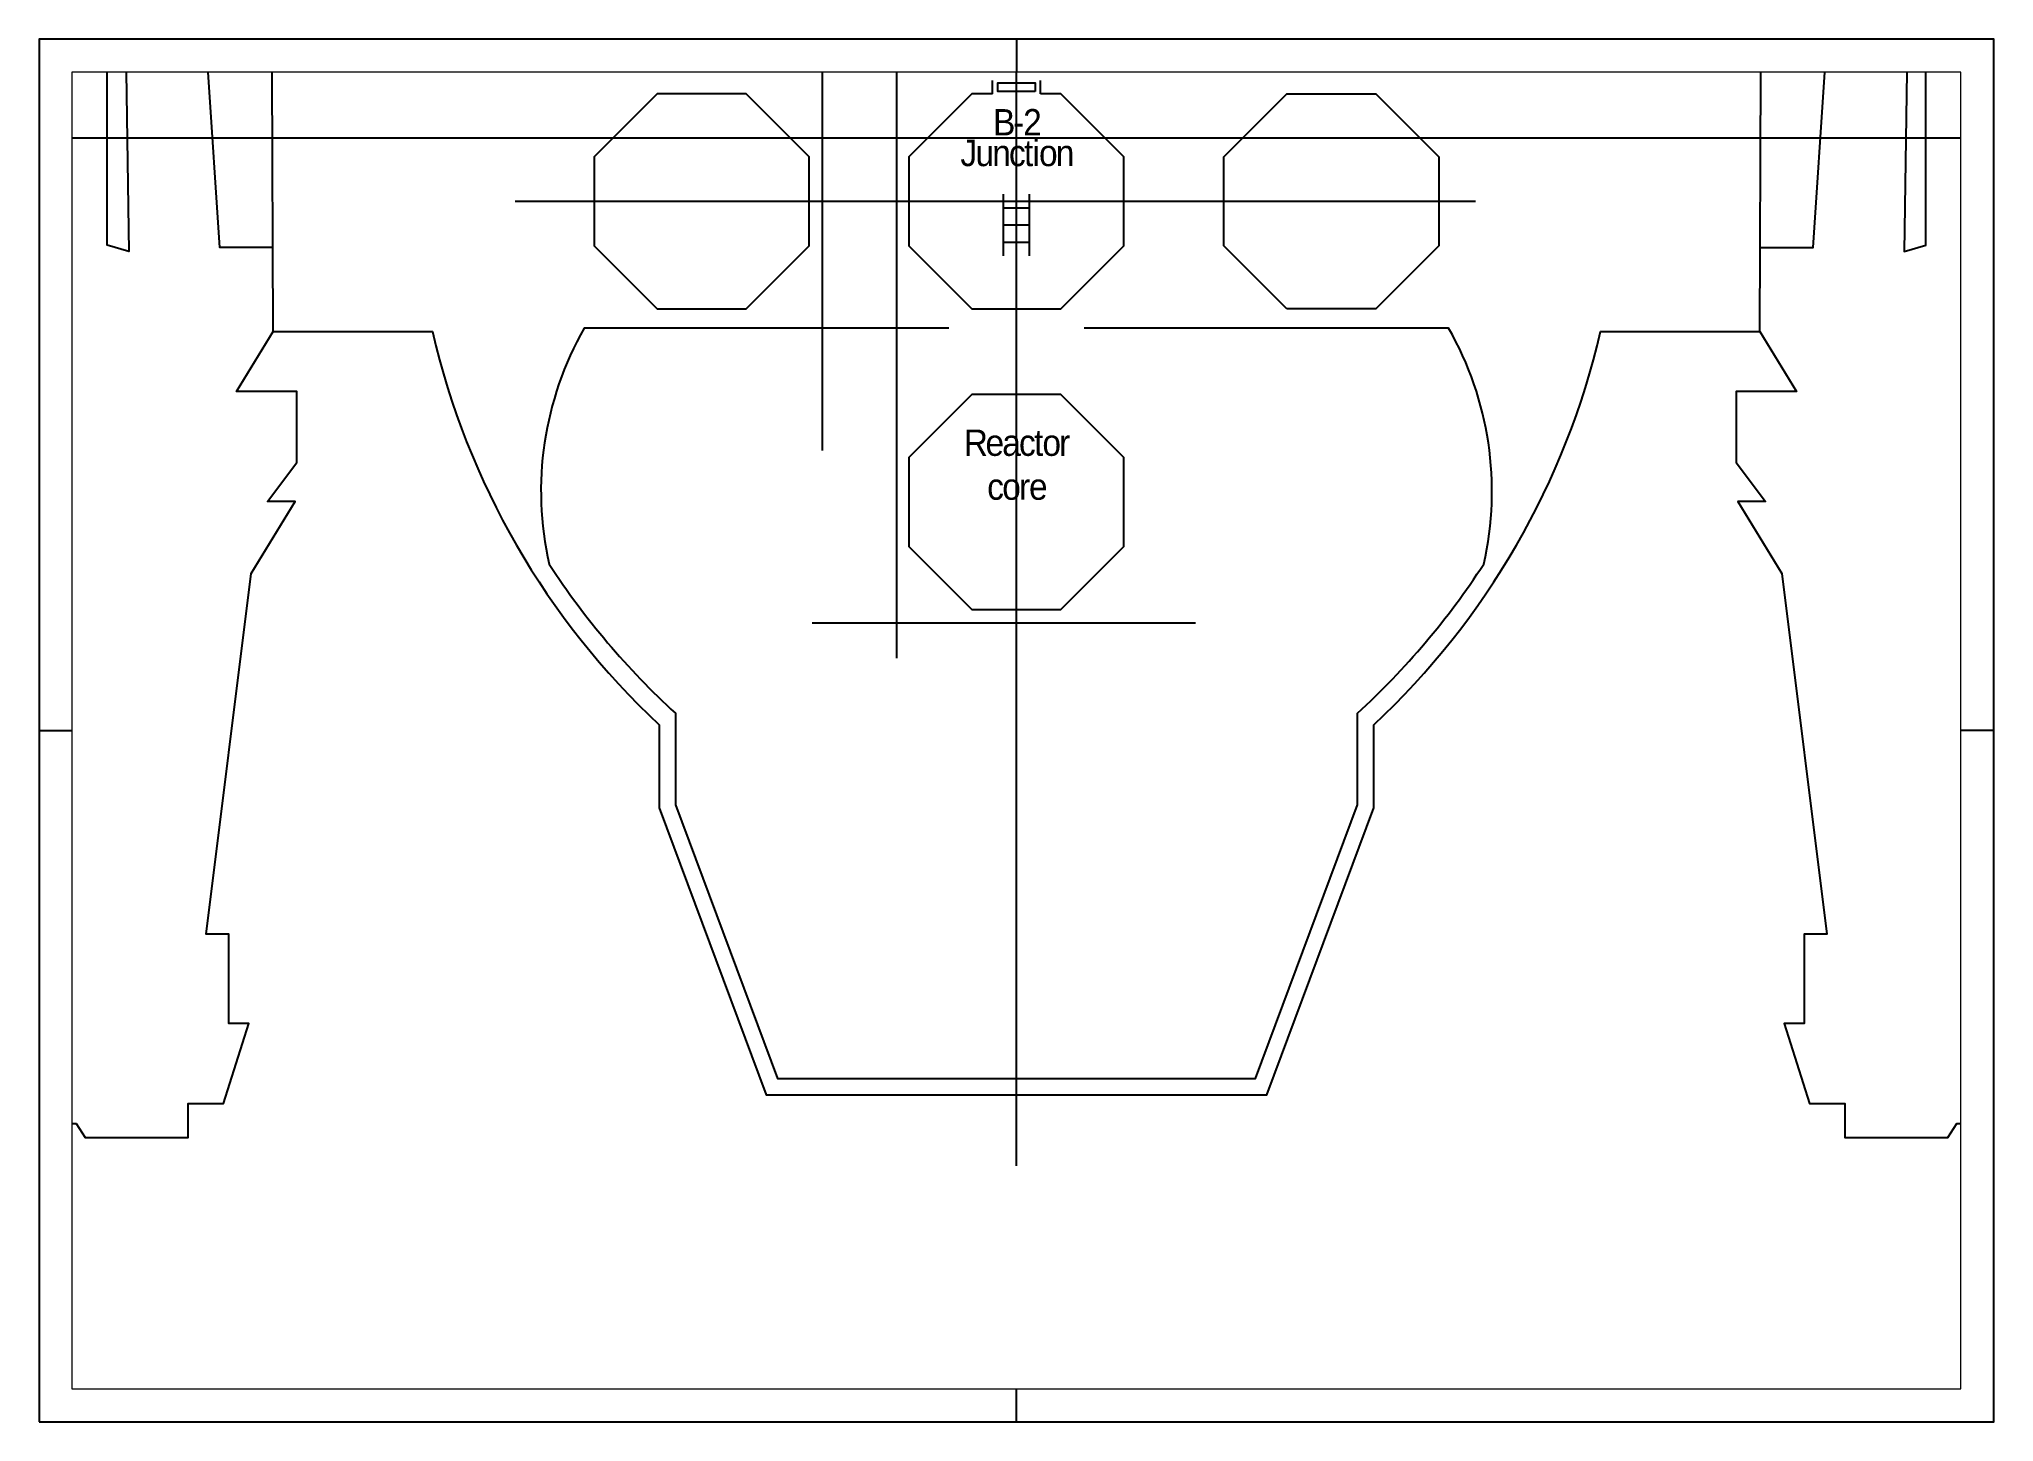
# Paper-space layout 'B2' of a CAD drawing. Header units: millimetres. Extents: x -161 to 136, y -306 to -96.
# The model-space entities are those that its viewports show. They can reach past a viewport. Long polylines and large blocks are cut down to what shows.
import ezdxf

# ---------------------------------------------------------------- set-up
doc = ezdxf.new("R2010")
doc.units = ezdxf.units.MM
doc.header["$MEASUREMENT"] = 0
doc.layers.add('axes', color=140, linetype='Continuous', plot=False)
for name, color, linetype in [('Deck A', 3, 'Continuous'), ('hatch', 254, 'Continuous'), ('icons', 3, 'Continuous'), ('Text', 255, 'Continuous')]:
    doc.layers.add(name, color=color, linetype=linetype)
doc.styles.get("Standard").update_dxf_attribs({"font": 'arial.ttf'})

# ---------------------------------------------------------------- blocks, each defined once
blk = doc.blocks.new('ladder')
at = {"layer": 'icons'}
for p, q in [((-493, -510), (-493, 1825)), ((493, -510), (493, 1825)), ((-493, 1314), (493, 1314)), ((-493, 657), (493, 657)), ((-493, 0), (493, 0))]:
    blk.add_line(p, q, dxfattribs=at)

msp = doc.modelspace()

# ---------------------------------------------------------------- linework, layer by layer
at = {"layer": 'axes'}
msp.add_line((182094, 188234), (182094, 334299), dxfattribs=at)
at = {"layer": 'Deck A'}
for p, q in [((177555, 207513), (177555, 272778)), ((174714, 250081), (174714, 215387)), ((181178, 228933), (181178, 229435)), ((183010, 228933), (183010, 229435)), ((199534, 224850), (163049, 224850)), ((174336, 208853), (188899, 208853))]:
    msp.add_line(p, q, dxfattribs=at)
for points in [[(153861, 219904), (153680, 265632), (154673, 268376)], [(210327, 219904), (210508, 265632), (209515, 268376)], [(181178, 228933), (180403, 228933), (178011, 226541), (178011, 223158), (180403, 220767), (183785, 220767), (186177, 223158), (186177, 226541), (183785, 228933), (183010, 228933)]]:
    msp.add_lwpolyline(points, dxfattribs=at)
for points in [[(153849, 223101), (151834, 223101), (151265, 231675), (148217, 233409), (148382, 222942), (147553, 223193), (147553, 230377), (146923, 231946), (146923, 232992, 0.1545), (144151, 234249)], [(210339, 223101), (212354, 223101), (212923, 231675), (215971, 233409), (215806, 222942), (216635, 223193), (216635, 230377), (217265, 231946), (217265, 232992, -0.1545), (220037, 234249)], [(144151, 189845), (146375, 189845), (146717, 189312), (150627, 189312), (150627, 190597), (151969, 190597), (152931, 193634), (152177, 193634), (152177, 197034), (151310, 197034), (153022, 210721), (154700, 213461), (153642, 213461), (154760, 214937), (154760, 217630), (152464, 217630), (153861, 219904), (159909, 219904, 0.149209), (168525, 204973), (168525, 201830), (172590, 190932), (182094, 190932), (191598, 190932), (195663, 201830), (195663, 204973, 0.149209), (204279, 219904), (210327, 219904), (211724, 217630), (209428, 217630), (209428, 214937), (210546, 213461), (209488, 213461), (211166, 210721), (212879, 197034), (212011, 197034), (212011, 193634), (211257, 193634), (212219, 190597), (213561, 190597), (213561, 189312), (217471, 189312), (217813, 189845), (220037, 189845)], [(179523, 220036), (165678, 220036, 0.188269), (164345, 211081, 0.063118), (169142, 205413), (169142, 201935), (173015, 191548), (182094, 191548), (191173, 191548), (195046, 201935), (195046, 205413, 0.063118), (199843, 211081, 0.188269), (198510, 220036), (184665, 220036)]]:
    msp.add_lwpolyline(points, format="xyb", dxfattribs=at)
for points in [[(171831, 220767), (174223, 223158), (174223, 226541), (171831, 228933), (168448, 228933), (166056, 226541), (166056, 223158), (168448, 220767)], [(182804, 229018), (181384, 229018), (181384, 229350), (182804, 229350)], [(192357, 220767), (189965, 223158), (189965, 226541), (192357, 228933), (195740, 228933), (198132, 226541), (198132, 223158), (195740, 220767)], [(183785, 209352), (186177, 211744), (186177, 215127), (183785, 217519), (180403, 217519), (178011, 215127), (178011, 211744), (180403, 209352)]]:
    msp.add_lwpolyline(points, close=True, dxfattribs=at)

# ---------------------------------------------------------------- block references
at = {"layer": 'hatch'}
msp.add_blockref('ladder', (182094, 223297), dxfattribs=at)

# ---------------------------------------------------------------- texts
at = {"layer": 'Text', "char_height": 1000, "attachment_point": 2}
for s, insert in [('\\pxsm0.7;{\\fOCR-A|b0|i0|c0|p50;\\W0.95;\\T0.9;B-2\\PJunction}', (182094, 228355)), ('{\\fOCR-A|b0|i0|c0|p50;\\W0.95;\\T0.9;Reactor\\Pcore}', (182094, 216188))]:
    msp.add_mtext_dynamic_manual_height_columns(s, width=12102.49, gutter_width=1, heights=[0], dxfattribs=dict(at, insert=insert))

psp = doc.layouts.new('B2')

# ---------------------------------------------------------------- linework, layer by layer
at = {"layer": 'Deck A'}
for p, q in [((-12.27, -95.81), (-12.27, -100.81)), ((-160.77, -200.81), (-155.77, -200.81)), ((136.23, -200.81), (131.23, -200.81)), ((-12.27, -305.81), (-12.27, -300.81))]:
    psp.add_line(p, q, dxfattribs=at)
psp.add_lwpolyline([(-160.77, -305.81), (136.23, -305.81), (136.23, -95.81), (-160.77, -95.81)], close=True, dxfattribs=at)
at = {"layer": 'hatch'}
psp.add_line((-155.77, -110.81), (131.23, -110.81), dxfattribs=at)

# ---------------------------------------------------------------- viewports
at = {"layer": 'Deck A'}
psp.add_viewport(center=(-12.27, -200.81), size=(287, 200), view_center_point=(182094.02, 204760.43), view_height=50000, dxfattribs=at)

doc.saveas('drawing.dxf')
